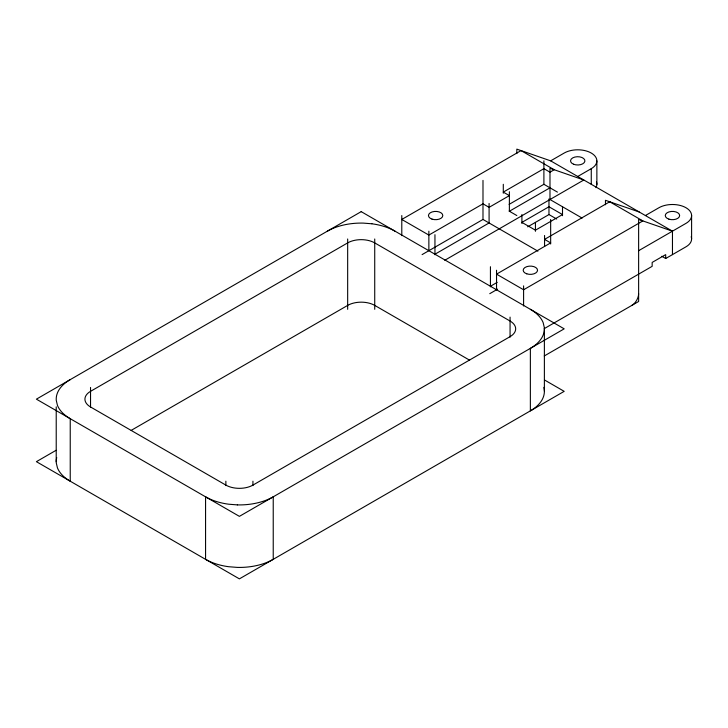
<?xml version="1.0" encoding="UTF-8"?>
<svg xmlns="http://www.w3.org/2000/svg" width="728" height="728" viewBox="0 0 728 728"><rect width="100%" height="100%" fill="white"/><g stroke="black" fill="none" stroke-linecap="round" stroke-linejoin="round"><path stroke-width="1.09" d="M516.825 153.599L516.825 149.131L550.659 160.852L564.191 153.044A19.137 11.047 0 0 1 591.263 153.044A19.137 11.047 0 0 1 591.263 168.668L591.263 184.293M56.083 450.304L36.4 461.67L239.394 578.869L564.191 391.346L544.58 380.025M422.094 254.609L482.992 219.456L537.91 251.16M509.1 204.386L543.898 184.293L557.43 192.11M434.953 254.227L489.089 222.968L489.089 203.44M549.986 187.806L509.382 211.247L509.382 191.719M131.186 430.385L347.666 305.405A19.137 11.047 0 0 1 374.729 305.396L469.651 360.205M577.732 176.476L591.263 168.668M444.781 260.269L583.82 179.998L549.986 168.277L549.986 199.527L582.109 218.072M527.7 226.845L548.967 214.569L556.702 219.037M490.435 286.259L497.206 282.355M489.762 293.675L497.624 289.143M645.39 215.543L658.931 207.735A19.137 11.047 0 0 1 685.994 207.735A19.137 11.047 0 0 1 685.994 223.359L638.629 250.705M544.244 328.637L652.161 266.33L652.161 262.426L665.692 254.618L665.692 258.522L661.825 256.292M665.692 258.522L685.994 246.801A19.137 11.047 0 0 0 691.19 236.718M544.244 355.983L638.629 301.492L638.629 219.456L672.463 231.176L672.463 254.618M371.899 223.778L363.245 223.105A47.848 27.628 0 0 0 327.363 231.176M639.302 212.03L605.469 200.309L605.469 204.777M550.659 160.852L672.463 231.176M509.1 211.084L516.825 215.543M543.88 387.369L544.335 390.163A47.848 27.628 0 0 1 530.366 410.883L530.366 348.375A47.848 27.628 0 0 0 544.335 327.664L543.17 322.668A47.848 27.628 0 0 0 530.366 309.309M691.6 215.342L691.6 238.784M596.869 160.952L596.869 184.393M562.507 206.752L562.507 215.688M550.659 219.456L550.659 244.007M548.967 198.944L548.967 214.569M544.571 235.472L544.571 246.455M544.38 328.701L544.38 391.209M543.898 160.852L543.898 184.293M535.435 222.386L535.435 231.313M523.596 285.867L523.596 305.96M521.903 214.569L521.903 223.496M510.064 317.117L510.064 337.146M503.294 184.293L503.294 193.22M496.532 270.243L496.532 289.771M490.435 266.721L490.435 286.814M482.992 180.389L482.992 219.456M434.953 234.689L434.953 254.782M428.865 231.176L428.865 250.705M401.792 215.543L401.792 235.635M374.729 238.984L374.729 309.309M347.666 238.984L347.666 309.309M252.934 481.199L252.934 485.594M225.862 481.199L225.862 485.594M90.536 387.442L90.536 407.462M56.22 406.87L56.22 461.67M596.46 182.027A19.137 11.047 0 0 1 595.968 187.642M638.629 293.684A9.582 5.533 -60 0 1 631.859 305.414M56.739 457.566A47.875 27.637 0 0 0 56.256 462.844L57.43 467.849A47.875 27.637 0 0 0 70.234 481.199L70.234 418.691A47.875 27.637 0 0 1 57.43 405.332L56.265 400.336A47.875 27.637 0 0 1 70.234 379.606M371.908 223.787A47.848 27.628 0 0 1 395.031 231.176M361.197 211.639L36.4 399.162L239.394 516.361L564.191 328.838L361.197 211.639M347.666 242.897L90.536 391.346A19.137 11.047 0 0 0 90.536 406.97L225.862 485.103A19.137 11.047 0 0 0 252.934 485.103L510.064 336.654A19.137 11.047 0 0 0 510.064 321.03L374.729 242.897A19.137 11.047 0 0 0 347.666 242.888M521.057 150.596L401.792 219.456L428.865 235.08L482.992 203.822L489.089 207.344L509.382 195.623L503.294 192.11L543.898 168.668L549.986 172.181L554.217 169.742L521.057 150.596M548.967 206.761L521.903 222.386L535.435 230.194L562.507 214.569L548.967 206.761M609.7 201.774L544.571 239.376L550.659 242.897L496.532 274.147L523.596 289.771L642.86 220.921L609.7 201.774M237.346 504.895L228.692 504.213A47.848 27.628 0 0 1 205.569 496.824L205.569 559.332A47.848 27.628 0 0 0 228.692 566.721L237.355 567.403A47.848 27.628 0 0 0 273.237 559.332L273.228 496.824A47.848 27.628 0 0 1 237.346 504.895M668.868 219.137A7.18 4.141 0 0 0 679.643 215.543A7.18 4.141 0 0 0 668.868 211.957A7.18 4.141 0 0 0 668.868 219.137M573.518 164.209A7.18 4.141 0 0 0 584.866 161.279A7.18 4.141 0 0 0 574.802 157.066A7.18 4.141 0 0 0 573.518 164.209M431.986 219.11A7.171 4.141 0 0 0 442.806 215.588A7.171 4.141 0 0 0 432.104 211.939A7.171 4.141 0 0 0 431.986 219.11M526.772 273.828A7.171 4.141 0 0 0 537.537 270.243A7.171 4.141 0 0 0 526.781 266.648A7.171 4.141 0 0 0 526.772 273.828"/></g></svg>
